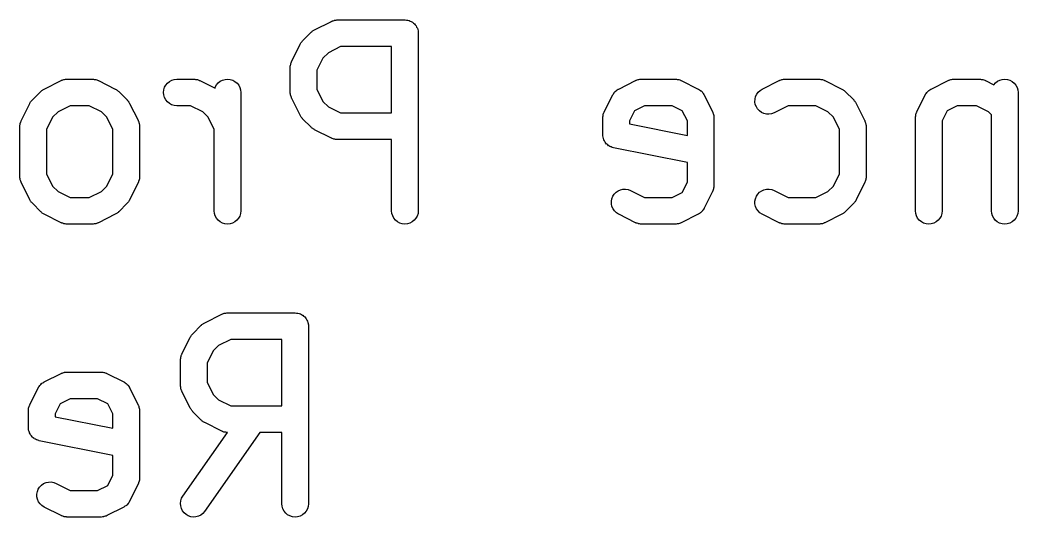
# Model space of a CAD drawing. Extents: x 100.5 to 168, y -113.9 to -51.5.
# Drawn here: x 119.44 to 125.07, y -81.46 to -78.66 of the extents above; entities that cross this region are included whole.
import ezdxf

# ---------------------------------------------------------------- set-up
doc = ezdxf.new("R2010")
doc.units = 0
doc.layers.add('BLACK', color=7, linetype='CONTINUOUS')

msp = doc.modelspace()

# ---------------------------------------------------------------- linework, layer by layer
at = {"layer": 'BLACK', "linetype": 'CONTINUOUS'}
for p, q in [((121.104, -78.7179), (121.199, -78.6703)), ((121.199, -78.6703), (121.2, -78.6698)), ((121.2, -78.6698), (121.202, -78.6691)), ((121.202, -78.6691), (121.204, -78.668)), ((121.204, -78.668), (121.209, -78.6666)), ((121.209, -78.6666), (121.214, -78.6648)), ((121.214, -78.6648), (121.216, -78.6644)), ((121.216, -78.6644), (121.218, -78.6638)), ((121.218, -78.6638), (121.223, -78.6633)), ((121.223, -78.6633), (121.228, -78.6625)), ((121.228, -78.6625), (121.23, -78.6626)), ((121.23, -78.6626), (121.232, -78.6624)), ((121.232, -78.6624), (121.613, -78.6624)), ((121.613, -78.6624), (121.614, -78.6624)), ((121.614, -78.6624), (121.614, -78.6624)), ((121.614, -78.6624), (121.614, -78.6624)), ((121.614, -78.6624), (121.614, -78.6624)), ((121.614, -78.6624), (121.621, -78.6632)), ((121.621, -78.6632), (121.628, -78.6639)), ((121.628, -78.6639), (121.629, -78.664)), ((121.629, -78.664), (121.629, -78.664)), ((121.629, -78.664), (121.636, -78.6661)), ((121.636, -78.6661), (121.642, -78.6682)), ((121.642, -78.6682), (121.643, -78.6684)), ((121.643, -78.6684), (121.643, -78.6684)), ((121.643, -78.6684), (121.649, -78.6719)), ((121.649, -78.6719), (121.655, -78.6752)), ((121.655, -78.6752), (121.655, -78.6754)), ((121.655, -78.6754), (121.656, -78.6755)), ((121.656, -78.6755), (121.661, -78.68)), ((121.661, -78.68), (121.667, -78.6845)), ((121.667, -78.6845), (121.667, -78.6847)), ((121.667, -78.6847), (121.667, -78.6849)), ((121.667, -78.6849), (121.671, -78.6904)), ((121.671, -78.6904), (121.676, -78.6959)), ((121.676, -78.6959), (121.676, -78.6961)), ((121.676, -78.6961), (121.676, -78.6963)), ((121.676, -78.6963), (121.679, -78.7026)), ((121.679, -78.7026), (121.683, -78.7088)), ((121.036, -78.7796), (121.084, -78.732)), ((121.084, -78.732), (121.085, -78.7312)), ((121.085, -78.7312), (121.088, -78.7286)), ((121.088, -78.7286), (121.091, -78.7257)), ((121.091, -78.7257), (121.094, -78.724)), ((121.094, -78.724), (121.096, -78.7221)), ((121.096, -78.7221), (121.1, -78.7202)), ((121.1, -78.7202), (121.104, -78.7179)), ((121.683, -78.7088), (121.683, -78.7091)), ((121.683, -78.7091), (121.683, -78.7093)), ((121.683, -78.7093), (121.685, -78.7161)), ((121.685, -78.7161), (121.687, -78.7228)), ((121.687, -78.7228), (121.687, -78.7231)), ((121.687, -78.7231), (121.687, -78.7233)), ((121.687, -78.7233), (121.688, -78.7304)), ((121.688, -78.7304), (121.688, -78.7374)), ((121.688, -78.7374), (121.688, -79.7374)), ((120.975, -78.8943), (121.022, -78.7991)), ((121.022, -78.7991), (121.023, -78.7981)), ((121.023, -78.7981), (121.025, -78.7946)), ((121.025, -78.7946), (121.027, -78.7909)), ((121.027, -78.7909), (121.029, -78.7885)), ((121.029, -78.7885), (121.031, -78.7859)), ((121.031, -78.7859), (121.034, -78.7828)), ((121.034, -78.7828), (121.036, -78.7796)), ((121.25, -78.8124), (121.182, -78.8466)), ((121.538, -78.8124), (121.25, -78.8124)), ((121.538, -79.1862), (121.538, -78.8124)), ((121.182, -78.8466), (121.151, -78.877)), ((120.967, -78.9224), (120.968, -78.9174)), ((120.967, -78.9246), (120.967, -78.9224)), ((120.967, -78.9268), (120.967, -78.9246)), ((120.967, -78.9279), (120.967, -78.9268)), ((120.967, -79.0707), (120.967, -78.9279)), ((120.968, -78.9174), (120.969, -78.9123)), ((120.969, -78.9102), (120.97, -78.908)), ((120.969, -78.9123), (120.969, -78.9102)), ((120.97, -78.908), (120.971, -78.9032)), ((120.971, -78.9032), (120.973, -78.8983)), ((120.973, -78.8983), (120.974, -78.8964)), ((120.974, -78.8964), (120.975, -78.8943)), ((121.151, -78.877), (121.117, -78.9456)), ((121.117, -78.9456), (121.117, -79.053)), ((119.58, -79.0513), (119.675, -79.0036)), ((119.675, -79.0036), (119.676, -79.0032)), ((119.676, -79.0032), (119.678, -79.0024)), ((119.678, -79.0024), (119.68, -79.0014)), ((119.68, -79.0014), (119.685, -78.9999)), ((119.685, -78.9999), (119.69, -78.9981)), ((119.69, -78.9981), (119.692, -78.9978)), ((119.692, -78.9978), (119.694, -78.9971)), ((119.694, -78.9971), (119.699, -78.9966)), ((119.699, -78.9966), (119.704, -78.9958)), ((119.704, -78.9958), (119.706, -78.9959)), ((119.706, -78.9959), (119.709, -78.9957)), ((119.709, -78.9957), (119.851, -78.9957)), ((119.851, -78.9957), (119.852, -78.9957)), ((119.852, -78.9957), (119.855, -78.996)), ((119.855, -78.996), (119.857, -78.9959)), ((119.857, -78.9959), (119.862, -78.9968)), ((119.862, -78.9968), (119.867, -78.9974)), ((119.867, -78.9974), (119.869, -78.998)), ((119.869, -78.998), (119.871, -78.9984)), ((119.871, -78.9984), (119.876, -79.0002)), ((119.876, -79.0002), (119.881, -79.0018)), ((119.881, -79.0018), (119.883, -79.0028)), ((119.883, -79.0028), (119.885, -79.0036)), ((119.885, -79.0036), (119.98, -79.0513)), ((120.254, -79.0556), (120.258, -79.0416)), ((120.258, -79.0416), (120.265, -79.0288)), ((120.265, -79.0288), (120.275, -79.0175)), ((120.275, -79.0175), (120.286, -79.0082)), ((120.286, -79.0082), (120.299, -79.0014)), ((120.299, -79.0014), (120.313, -78.9971)), ((120.313, -78.9971), (120.328, -78.9957)), ((120.328, -78.9957), (120.423, -78.9957)), ((120.423, -78.9957), (120.424, -78.9957)), ((120.424, -78.9957), (120.426, -78.996)), ((120.426, -78.996), (120.428, -78.9959)), ((120.428, -78.9959), (120.433, -78.9968)), ((120.433, -78.9968), (120.438, -78.9974)), ((120.438, -78.9974), (120.441, -78.998)), ((120.441, -78.998), (120.443, -78.9984)), ((120.443, -78.9984), (120.448, -79.0002)), ((120.448, -79.0002), (120.452, -79.0018)), ((120.452, -79.0018), (120.454, -79.0028)), ((120.454, -79.0028), (120.456, -79.0036)), ((120.456, -79.0036), (120.543, -79.0467)), ((120.543, -79.0467), (120.544, -79.0412)), ((120.544, -79.0412), (120.551, -79.0283)), ((120.551, -79.0283), (120.561, -79.0171)), ((120.561, -79.0171), (120.572, -79.008)), ((120.572, -79.008), (120.585, -79.0012)), ((120.585, -79.0012), (120.599, -78.997)), ((120.599, -78.997), (120.614, -78.9957)), ((120.614, -78.9957), (120.628, -78.9972)), ((120.628, -78.9972), (120.642, -79.0016)), ((120.642, -79.0016), (120.655, -79.0085)), ((120.655, -79.0085), (120.667, -79.0179)), ((120.667, -79.0179), (120.676, -79.0292)), ((120.676, -79.0292), (120.683, -79.0421)), ((120.683, -79.0421), (120.687, -79.0561)), ((122.818, -79.0513), (122.913, -79.0036)), ((122.913, -79.0036), (122.914, -79.0032)), ((122.914, -79.0032), (122.916, -79.0024)), ((122.916, -79.0024), (122.918, -79.0014)), ((122.918, -79.0014), (122.923, -78.9999)), ((122.923, -78.9999), (122.928, -78.9981)), ((122.928, -78.9981), (122.93, -78.9978)), ((122.93, -78.9978), (122.932, -78.9971)), ((122.932, -78.9971), (122.937, -78.9966)), ((122.937, -78.9966), (122.942, -78.9958)), ((122.942, -78.9958), (122.944, -78.9959)), ((122.944, -78.9959), (122.947, -78.9957)), ((122.947, -78.9957), (123.137, -78.9957)), ((123.137, -78.9957), (123.138, -78.9957)), ((123.138, -78.9957), (123.14, -78.996)), ((123.14, -78.996), (123.143, -78.9959)), ((123.143, -78.9959), (123.148, -78.9968)), ((123.148, -78.9968), (123.153, -78.9974)), ((123.153, -78.9974), (123.155, -78.998)), ((123.155, -78.998), (123.157, -78.9984)), ((123.157, -78.9984), (123.162, -79.0002)), ((123.162, -79.0002), (123.167, -79.0018)), ((123.167, -79.0018), (123.169, -79.0028)), ((123.169, -79.0028), (123.171, -79.0036)), ((123.171, -79.0036), (123.266, -79.0513)), ((123.627, -79.0513), (123.723, -79.0036)), ((123.723, -79.0036), (123.724, -79.0032)), ((123.724, -79.0032), (123.726, -79.0024)), ((123.726, -79.0024), (123.728, -79.0014)), ((123.728, -79.0014), (123.733, -78.9999)), ((123.733, -78.9999), (123.737, -78.9981)), ((123.737, -78.9981), (123.74, -78.9978)), ((123.74, -78.9978), (123.742, -78.9971)), ((123.742, -78.9971), (123.747, -78.9966)), ((123.747, -78.9966), (123.752, -78.9958)), ((123.752, -78.9958), (123.754, -78.9959)), ((123.754, -78.9959), (123.756, -78.9957)), ((123.756, -78.9957), (123.947, -78.9957)), ((123.947, -78.9957), (123.948, -78.9957)), ((123.948, -78.9957), (123.95, -78.996)), ((123.95, -78.996), (123.952, -78.9959)), ((123.952, -78.9959), (123.957, -78.9968)), ((123.957, -78.9968), (123.962, -78.9974)), ((123.962, -78.9974), (123.964, -78.998)), ((123.964, -78.998), (123.967, -78.9984)), ((123.967, -78.9984), (123.971, -79.0002)), ((123.971, -79.0002), (123.976, -79.0018)), ((123.976, -79.0018), (123.978, -79.0028)), ((123.978, -79.0028), (123.98, -79.0036)), ((123.98, -79.0036), (124.075, -79.0513)), ((124.58, -79.0513), (124.675, -79.0036)), ((124.675, -79.0036), (124.676, -79.0032)), ((124.676, -79.0032), (124.678, -79.0024)), ((124.678, -79.0024), (124.68, -79.0014)), ((124.68, -79.0014), (124.685, -78.9999)), ((124.685, -78.9999), (124.69, -78.9981)), ((124.69, -78.9981), (124.692, -78.9978)), ((124.692, -78.9978), (124.694, -78.9971)), ((124.694, -78.9971), (124.699, -78.9966)), ((124.699, -78.9966), (124.704, -78.9958)), ((124.704, -78.9958), (124.706, -78.9959)), ((124.706, -78.9959), (124.709, -78.9957)), ((124.709, -78.9957), (124.851, -78.9957)), ((124.851, -78.9957), (124.852, -78.9957)), ((124.852, -78.9957), (124.855, -78.996)), ((124.855, -78.996), (124.857, -78.9959)), ((124.857, -78.9959), (124.862, -78.9968)), ((124.862, -78.9968), (124.867, -78.9974)), ((124.867, -78.9974), (124.869, -78.998)), ((124.869, -78.998), (124.871, -78.9984)), ((124.871, -78.9984), (124.876, -79.0002)), ((124.876, -79.0002), (124.881, -79.0018)), ((124.881, -79.0018), (124.883, -79.0028)), ((124.883, -79.0028), (124.885, -79.0036)), ((124.885, -79.0036), (124.933, -79.0276)), ((124.933, -79.0276), (124.942, -79.0171)), ((124.942, -79.0171), (124.953, -79.008)), ((124.953, -79.008), (124.966, -79.0012)), ((124.966, -79.0012), (124.98, -78.997)), ((124.98, -78.997), (124.995, -78.9957)), ((124.995, -78.9957), (125.009, -78.9972)), ((125.009, -78.9972), (125.023, -79.0016)), ((125.023, -79.0016), (125.036, -79.0085)), ((125.036, -79.0085), (125.048, -79.0179)), ((125.048, -79.0179), (125.057, -79.0292)), ((125.057, -79.0292), (125.064, -79.0421)), ((125.064, -79.0421), (125.068, -79.0561)), ((119.513, -79.1129), (119.56, -79.0653)), ((119.56, -79.0653), (119.561, -79.0646)), ((119.561, -79.0646), (119.564, -79.0619)), ((119.564, -79.0619), (119.567, -79.059)), ((119.567, -79.059), (119.57, -79.0574)), ((119.57, -79.0574), (119.572, -79.0554)), ((119.572, -79.0554), (119.576, -79.0535)), ((119.576, -79.0535), (119.58, -79.0513)), ((119.98, -79.0513), (119.981, -79.0517)), ((119.981, -79.0517), (119.985, -79.054)), ((119.985, -79.054), (119.988, -79.056)), ((119.988, -79.056), (119.991, -79.058)), ((119.991, -79.058), (119.993, -79.0597)), ((119.993, -79.0597), (119.996, -79.0626)), ((119.996, -79.0626), (120, -79.0653)), ((120, -79.0653), (120.047, -79.1129)), ((120.253, -79.0702), (120.254, -79.0556)), ((120.254, -79.0848), (120.253, -79.0702)), ((120.258, -79.0988), (120.254, -79.0848)), ((120.265, -79.1118), (120.258, -79.0988)), ((120.687, -79.0561), (120.688, -79.0707)), ((120.688, -79.0707), (120.688, -79.7374)), ((120.967, -79.0729), (120.967, -79.0707)), ((120.967, -79.0751), (120.967, -79.0729)), ((120.968, -79.0802), (120.967, -79.0751)), ((120.968, -79.0853), (120.968, -79.0802)), ((120.969, -79.0874), (120.968, -79.0853)), ((120.969, -79.0896), (120.969, -79.0874)), ((120.971, -79.0944), (120.969, -79.0896)), ((120.973, -79.0993), (120.971, -79.0944)), ((120.974, -79.1012), (120.973, -79.0993)), ((120.974, -79.1033), (120.974, -79.1012)), ((121.117, -79.053), (121.151, -79.1215)), ((122.737, -79.18), (122.784, -79.0848)), ((122.784, -79.0848), (122.785, -79.0839)), ((122.785, -79.0839), (122.786, -79.0825)), ((122.786, -79.081), (122.79, -79.0764)), ((122.786, -79.0825), (122.786, -79.081)), ((122.79, -79.0764), (122.793, -79.0716)), ((122.793, -79.0716), (122.794, -79.0704)), ((122.794, -79.0704), (122.795, -79.0691)), ((122.795, -79.0691), (122.799, -79.0652)), ((122.799, -79.0652), (122.803, -79.0611)), ((122.803, -79.0611), (122.804, -79.0602)), ((122.804, -79.0602), (122.805, -79.059)), ((122.805, -79.059), (122.81, -79.056)), ((122.81, -79.056), (122.815, -79.0528)), ((122.815, -79.0528), (122.817, -79.0521)), ((122.817, -79.0521), (122.818, -79.0513)), ((123.266, -79.0513), (123.267, -79.0517)), ((123.267, -79.0517), (123.268, -79.0526)), ((123.268, -79.0526), (123.27, -79.0533)), ((123.27, -79.0533), (123.274, -79.0566)), ((123.274, -79.0566), (123.279, -79.0597)), ((123.279, -79.0597), (123.28, -79.0608)), ((123.28, -79.0608), (123.282, -79.0618)), ((123.282, -79.0618), (123.286, -79.0659)), ((123.286, -79.0659), (123.29, -79.0699)), ((123.29, -79.0699), (123.291, -79.0712)), ((123.291, -79.0712), (123.292, -79.0724)), ((123.292, -79.0724), (123.295, -79.0772)), ((123.295, -79.0772), (123.298, -79.0819)), ((123.298, -79.0819), (123.299, -79.0834)), ((123.299, -79.0834), (123.299, -79.0848)), ((123.299, -79.0848), (123.347, -79.18)), ((123.587, -79.1086), (123.59, -79.0944)), ((123.59, -79.0944), (123.596, -79.081)), ((123.596, -79.081), (123.604, -79.0691)), ((123.604, -79.0691), (123.615, -79.059)), ((123.615, -79.059), (123.627, -79.0513)), ((124.075, -79.0513), (124.076, -79.0517)), ((124.076, -79.0517), (124.08, -79.054)), ((124.08, -79.054), (124.084, -79.056)), ((124.084, -79.056), (124.086, -79.058)), ((124.086, -79.058), (124.089, -79.0597)), ((124.089, -79.0597), (124.092, -79.0626)), ((124.092, -79.0626), (124.095, -79.0653)), ((124.095, -79.0653), (124.143, -79.1129)), ((124.499, -79.18), (124.546, -79.0848)), ((124.546, -79.0848), (124.547, -79.0839)), ((124.547, -79.0839), (124.548, -79.0825)), ((124.548, -79.081), (124.552, -79.0764)), ((124.548, -79.0825), (124.548, -79.081)), ((124.552, -79.0764), (124.555, -79.0716)), ((124.555, -79.0716), (124.556, -79.0704)), ((124.556, -79.0704), (124.557, -79.0691)), ((124.557, -79.0691), (124.561, -79.0652)), ((124.561, -79.0652), (124.565, -79.0611)), ((124.565, -79.0611), (124.566, -79.0602)), ((124.566, -79.0602), (124.567, -79.059)), ((124.567, -79.059), (124.572, -79.056)), ((124.572, -79.056), (124.577, -79.0528)), ((124.577, -79.0528), (124.578, -79.0521)), ((124.578, -79.0521), (124.58, -79.0513)), ((125.068, -79.0561), (125.069, -79.0707)), ((125.069, -79.0707), (125.069, -79.7374)), ((119.451, -79.2276), (119.499, -79.1324)), ((119.499, -79.1315), (119.501, -79.1279)), ((119.499, -79.1324), (119.499, -79.1315)), ((119.501, -79.1279), (119.503, -79.1242)), ((119.503, -79.1242), (119.505, -79.1218)), ((119.505, -79.1218), (119.507, -79.1192)), ((119.507, -79.1192), (119.51, -79.1162)), ((119.51, -79.1162), (119.513, -79.1129)), ((119.726, -79.1457), (119.658, -79.18)), ((119.834, -79.1457), (119.726, -79.1457)), ((119.902, -79.18), (119.834, -79.1457)), ((120.047, -79.1129), (120.048, -79.1137)), ((120.048, -79.1137), (120.051, -79.117)), ((120.051, -79.117), (120.054, -79.12)), ((120.054, -79.12), (120.055, -79.1227)), ((120.055, -79.1227), (120.057, -79.1251)), ((120.057, -79.1251), (120.059, -79.1288)), ((120.059, -79.1288), (120.061, -79.1324)), ((120.061, -79.1324), (120.109, -79.2276)), ((120.274, -79.1232), (120.265, -79.1118)), ((120.285, -79.1326), (120.274, -79.1232)), ((120.298, -79.1396), (120.285, -79.1326)), ((120.312, -79.1441), (120.298, -79.1396)), ((120.327, -79.1457), (120.312, -79.1441)), ((120.328, -79.1457), (120.327, -79.1457)), ((120.405, -79.1457), (120.328, -79.1457)), ((120.474, -79.18), (120.405, -79.1457)), ((120.975, -79.1043), (120.974, -79.1033)), ((121.022, -79.1995), (120.975, -79.1043)), ((121.151, -79.1215), (121.182, -79.1519)), ((121.182, -79.1519), (121.25, -79.1862)), ((122.964, -79.1457), (122.907, -79.1742)), ((123.119, -79.1457), (122.964, -79.1457)), ((123.176, -79.1742), (123.119, -79.1457)), ((123.586, -79.1233), (123.587, -79.1086)), ((123.588, -79.1377), (123.586, -79.1233)), ((123.594, -79.1514), (123.588, -79.1377)), ((123.601, -79.1638), (123.594, -79.1514)), ((123.774, -79.1457), (123.694, -79.1854)), ((123.929, -79.1457), (123.774, -79.1457)), ((123.997, -79.18), (123.929, -79.1457)), ((124.143, -79.1129), (124.143, -79.1137)), ((124.143, -79.1137), (124.146, -79.117)), ((124.146, -79.117), (124.149, -79.12)), ((124.149, -79.12), (124.15, -79.1227)), ((124.15, -79.1227), (124.152, -79.1251)), ((124.152, -79.1251), (124.154, -79.1288)), ((124.154, -79.1288), (124.157, -79.1324)), ((124.157, -79.1324), (124.204, -79.2276)), ((124.726, -79.1457), (124.669, -79.1742)), ((124.834, -79.1457), (124.726, -79.1457)), ((124.902, -79.18), (124.834, -79.1457)), ((119.627, -79.2104), (119.593, -79.2789)), ((119.658, -79.18), (119.627, -79.2104)), ((119.933, -79.2104), (119.902, -79.18)), ((119.967, -79.2789), (119.933, -79.2104)), ((120.504, -79.2104), (120.474, -79.18)), ((120.538, -79.2789), (120.504, -79.2104)), ((121.025, -79.2031), (121.022, -79.1995)), ((121.027, -79.2068), (121.025, -79.2031)), ((121.029, -79.2092), (121.027, -79.2068)), ((121.03, -79.2119), (121.029, -79.2092)), ((121.033, -79.2149), (121.03, -79.2119)), ((121.25, -79.1862), (121.538, -79.1862)), ((122.729, -79.2081), (122.73, -79.2031)), ((122.729, -79.2103), (122.729, -79.2081)), ((122.729, -79.2125), (122.729, -79.2103)), ((122.729, -79.2136), (122.729, -79.2125)), ((122.729, -79.3088), (122.729, -79.2136)), ((122.73, -79.198), (122.731, -79.1959)), ((122.73, -79.2031), (122.73, -79.198)), ((122.731, -79.1937), (122.733, -79.1889)), ((122.731, -79.1959), (122.731, -79.1937)), ((122.733, -79.1889), (122.735, -79.184)), ((122.735, -79.184), (122.736, -79.1821)), ((122.736, -79.1821), (122.737, -79.18)), ((122.907, -79.1742), (122.879, -79.2313)), ((123.205, -79.2313), (123.176, -79.1742)), ((123.347, -79.18), (123.348, -79.181)), ((123.348, -79.181), (123.348, -79.183)), ((123.348, -79.183), (123.349, -79.185)), ((123.349, -79.185), (123.351, -79.1899)), ((123.351, -79.1899), (123.353, -79.1947)), ((123.353, -79.1947), (123.353, -79.1969)), ((123.353, -79.1969), (123.354, -79.199)), ((123.354, -79.199), (123.354, -79.2041)), ((123.354, -79.2041), (123.355, -79.2092)), ((123.355, -79.2092), (123.355, -79.2114)), ((123.355, -79.2114), (123.355, -79.2136)), ((123.355, -79.2136), (123.355, -79.5945)), ((123.611, -79.1746), (123.601, -79.1638)), ((123.623, -79.1831), (123.611, -79.1746)), ((123.636, -79.1892), (123.623, -79.1831)), ((123.651, -79.1926), (123.636, -79.1892)), ((123.665, -79.1932), (123.651, -79.1926)), ((123.68, -79.1909), (123.665, -79.1932)), ((123.694, -79.1859), (123.68, -79.1909)), ((123.694, -79.1854), (123.694, -79.1859)), ((124.028, -79.2104), (123.997, -79.18)), ((124.062, -79.2789), (124.028, -79.2104)), ((124.491, -79.2081), (124.492, -79.2031)), ((124.491, -79.2103), (124.491, -79.2081)), ((124.491, -79.2125), (124.491, -79.2103)), ((124.491, -79.2136), (124.491, -79.2125)), ((124.491, -79.7374), (124.491, -79.2136)), ((124.492, -79.198), (124.493, -79.1959)), ((124.492, -79.2031), (124.492, -79.198)), ((124.493, -79.1937), (124.495, -79.1889)), ((124.493, -79.1959), (124.493, -79.1937)), ((124.495, -79.1889), (124.497, -79.184)), ((124.497, -79.184), (124.498, -79.1821)), ((124.498, -79.1821), (124.499, -79.18)), ((124.669, -79.1742), (124.641, -79.2313)), ((124.919, -79.197), (124.902, -79.18)), ((124.919, -79.7374), (124.919, -79.197)), ((119.443, -79.2557), (119.444, -79.2507)), ((119.443, -79.2579), (119.443, -79.2557)), ((119.443, -79.2601), (119.443, -79.2579)), ((119.443, -79.2612), (119.443, -79.2601)), ((119.443, -79.5469), (119.443, -79.2612)), ((119.444, -79.2507), (119.445, -79.2456)), ((119.445, -79.2435), (119.446, -79.2413)), ((119.445, -79.2456), (119.445, -79.2435)), ((119.446, -79.2413), (119.448, -79.2365)), ((119.448, -79.2365), (119.449, -79.2316)), ((119.449, -79.2316), (119.45, -79.2297)), ((119.45, -79.2297), (119.451, -79.2276)), ((120.109, -79.2276), (120.109, -79.2286)), ((120.109, -79.2286), (120.11, -79.2307)), ((120.11, -79.2307), (120.111, -79.2326)), ((120.111, -79.2326), (120.113, -79.2375)), ((120.113, -79.2375), (120.114, -79.2423)), ((120.114, -79.2423), (120.115, -79.2445)), ((120.115, -79.2445), (120.115, -79.2466)), ((120.115, -79.2466), (120.116, -79.2517)), ((120.116, -79.2517), (120.117, -79.2568)), ((120.117, -79.2568), (120.117, -79.259)), ((120.117, -79.259), (120.117, -79.2612)), ((120.117, -79.2612), (120.117, -79.5469)), ((121.036, -79.2182), (121.033, -79.2149)), ((121.036, -79.219), (121.036, -79.2182)), ((121.084, -79.2666), (121.036, -79.219)), ((121.087, -79.2693), (121.084, -79.2666)), ((121.09, -79.2722), (121.087, -79.2693)), ((122.879, -79.2313), (122.879, -79.2473)), ((122.879, -79.2473), (123.205, -79.3126)), ((123.205, -79.3126), (123.205, -79.2313)), ((124.204, -79.2276), (124.205, -79.2286)), ((124.205, -79.2286), (124.205, -79.2307)), ((124.205, -79.2307), (124.206, -79.2326)), ((124.206, -79.2326), (124.208, -79.2375)), ((124.208, -79.2375), (124.21, -79.2423)), ((124.21, -79.2423), (124.21, -79.2445)), ((124.21, -79.2445), (124.211, -79.2466)), ((124.211, -79.2466), (124.211, -79.2517)), ((124.211, -79.2517), (124.212, -79.2568)), ((124.212, -79.2568), (124.212, -79.259)), ((124.212, -79.259), (124.212, -79.2612)), ((124.212, -79.2612), (124.212, -79.5469)), ((124.641, -79.2313), (124.641, -79.7374)), ((119.593, -79.2789), (119.593, -79.5292)), ((119.967, -79.5292), (119.967, -79.2789)), ((120.538, -79.7374), (120.538, -79.2789)), ((121.093, -79.2739), (121.09, -79.2722)), ((121.095, -79.2759), (121.093, -79.2739)), ((121.099, -79.2779), (121.095, -79.2759)), ((121.103, -79.2802), (121.099, -79.2779)), ((121.104, -79.2807), (121.103, -79.2802)), ((121.199, -79.3283), (121.104, -79.2807)), ((122.729, -79.3158), (122.729, -79.3088)), ((122.73, -79.3227), (122.729, -79.3158)), ((122.73, -79.323), (122.73, -79.3227)), ((122.73, -79.3234), (122.73, -79.323)), ((122.732, -79.3301), (122.73, -79.3234)), ((124.062, -79.5292), (124.062, -79.2789)), ((121.201, -79.3291), (121.199, -79.3283)), ((121.203, -79.3301), (121.201, -79.3291)), ((121.208, -79.3317), (121.203, -79.3301)), ((121.213, -79.3335), (121.208, -79.3317)), ((121.215, -79.3339), (121.213, -79.3335)), ((121.217, -79.3346), (121.215, -79.3339)), ((121.222, -79.3351), (121.217, -79.3346)), ((121.227, -79.336), (121.222, -79.3351)), ((121.229, -79.3359), (121.227, -79.336)), ((121.231, -79.3362), (121.229, -79.3359)), ((121.232, -79.3362), (121.231, -79.3362)), ((121.538, -79.3362), (121.232, -79.3362)), ((121.538, -79.7374), (121.538, -79.3362)), ((122.734, -79.3368), (122.732, -79.3301)), ((122.734, -79.3371), (122.734, -79.3368)), ((122.734, -79.3374), (122.734, -79.3371)), ((122.738, -79.3436), (122.734, -79.3374)), ((122.741, -79.3498), (122.738, -79.3436)), ((122.741, -79.35), (122.741, -79.3498)), ((122.741, -79.3503), (122.741, -79.35)), ((122.746, -79.3557), (122.741, -79.3503)), ((122.75, -79.3612), (122.746, -79.3557)), ((122.75, -79.3614), (122.75, -79.3612)), ((122.751, -79.3617), (122.75, -79.3614)), ((122.756, -79.3661), (122.751, -79.3617)), ((122.761, -79.3706), (122.756, -79.3661)), ((122.762, -79.3708), (122.761, -79.3706)), ((122.762, -79.371), (122.762, -79.3708)), ((122.768, -79.3743), (122.762, -79.371)), ((122.774, -79.3777), (122.768, -79.3743)), ((122.774, -79.3778), (122.774, -79.3777)), ((122.775, -79.3779), (122.774, -79.3778)), ((122.781, -79.38), (122.775, -79.3779)), ((122.788, -79.3821), (122.781, -79.38)), ((122.789, -79.3823), (122.788, -79.3821)), ((122.789, -79.3824), (122.789, -79.3823)), ((122.789, -79.3823), (122.789, -79.3823)), ((122.789, -79.3823), (122.789, -79.3823)), ((123.205, -79.4655), (122.789, -79.3824)), ((123.205, -79.5768), (123.205, -79.4655)), ((119.443, -79.5491), (119.443, -79.5469)), ((119.443, -79.5513), (119.443, -79.5491)), ((119.444, -79.5564), (119.443, -79.5513)), ((119.593, -79.5292), (119.627, -79.5977)), ((119.933, -79.5977), (119.967, -79.5292)), ((120.117, -79.5469), (120.117, -79.548)), ((120.117, -79.548), (120.117, -79.5501)), ((120.117, -79.5501), (120.117, -79.5524)), ((124.028, -79.5977), (124.062, -79.5292)), ((124.212, -79.5469), (124.212, -79.548)), ((124.212, -79.548), (124.212, -79.5501)), ((124.212, -79.5501), (124.212, -79.5524)), ((119.445, -79.5615), (119.444, -79.5564)), ((119.445, -79.5636), (119.445, -79.5615)), ((119.446, -79.5658), (119.445, -79.5636)), ((119.447, -79.5706), (119.446, -79.5658)), ((119.449, -79.5755), (119.447, -79.5706)), ((119.45, -79.5774), (119.449, -79.5755)), ((119.451, -79.5795), (119.45, -79.5774)), ((119.451, -79.5804), (119.451, -79.5795)), ((119.499, -79.6757), (119.451, -79.5804)), ((119.627, -79.5977), (119.658, -79.6281)), ((119.902, -79.6281), (119.933, -79.5977)), ((120.109, -79.5804), (120.061, -79.6757)), ((120.11, -79.5784), (120.109, -79.5804)), ((120.111, -79.5764), (120.11, -79.5784)), ((120.112, -79.5716), (120.111, -79.5764)), ((120.114, -79.5668), (120.112, -79.5716)), ((120.115, -79.5646), (120.114, -79.5668)), ((120.116, -79.5574), (120.115, -79.5625)), ((120.115, -79.5625), (120.115, -79.5646)), ((120.117, -79.5524), (120.116, -79.5574)), ((123.176, -79.6339), (123.205, -79.5768)), ((123.354, -79.605), (123.353, -79.6101)), ((123.355, -79.6), (123.354, -79.605)), ((123.355, -79.5945), (123.355, -79.5956)), ((123.355, -79.5956), (123.355, -79.5978)), ((123.355, -79.5978), (123.355, -79.6)), ((123.997, -79.6281), (124.028, -79.5977)), ((124.204, -79.5804), (124.157, -79.6757)), ((124.205, -79.5784), (124.204, -79.5804)), ((124.206, -79.5764), (124.205, -79.5784)), ((124.208, -79.5716), (124.206, -79.5764)), ((124.209, -79.5668), (124.208, -79.5716)), ((124.21, -79.5646), (124.209, -79.5668)), ((124.211, -79.5625), (124.21, -79.5646)), ((124.212, -79.5524), (124.211, -79.5574)), ((124.211, -79.5574), (124.211, -79.5625)), ((119.658, -79.6281), (119.726, -79.6624)), ((119.726, -79.6624), (119.834, -79.6624)), ((119.834, -79.6624), (119.902, -79.6281)), ((122.779, -79.6694), (122.785, -79.6558)), ((122.785, -79.6558), (122.792, -79.6434)), ((122.792, -79.6434), (122.803, -79.6328)), ((122.803, -79.6328), (122.815, -79.6244)), ((122.815, -79.6244), (122.828, -79.6185)), ((122.828, -79.6185), (122.842, -79.6153)), ((122.842, -79.6153), (122.857, -79.615)), ((122.857, -79.615), (122.871, -79.6174)), ((122.871, -79.6174), (122.885, -79.6227)), ((122.885, -79.6227), (122.964, -79.6624)), ((122.964, -79.6624), (123.119, -79.6624)), ((123.119, -79.6624), (123.176, -79.6339)), ((123.347, -79.6281), (123.299, -79.7233)), ((123.348, -79.626), (123.347, -79.6281)), ((123.349, -79.6241), (123.348, -79.626)), ((123.35, -79.6192), (123.349, -79.6241)), ((123.352, -79.6144), (123.35, -79.6192)), ((123.353, -79.6122), (123.352, -79.6144)), ((123.353, -79.6101), (123.353, -79.6122)), ((123.589, -79.6694), (123.594, -79.6558)), ((123.594, -79.6558), (123.602, -79.6434)), ((123.602, -79.6434), (123.612, -79.6328)), ((123.612, -79.6328), (123.624, -79.6244)), ((123.624, -79.6244), (123.637, -79.6185)), ((123.637, -79.6185), (123.652, -79.6153)), ((123.652, -79.6153), (123.666, -79.615)), ((123.666, -79.615), (123.681, -79.6174)), ((123.681, -79.6174), (123.694, -79.6227)), ((123.694, -79.6227), (123.774, -79.6624)), ((123.774, -79.6624), (123.929, -79.6624)), ((123.929, -79.6624), (123.997, -79.6281)), ((119.501, -79.6793), (119.499, -79.6757)), ((119.503, -79.683), (119.501, -79.6793)), ((119.505, -79.6854), (119.503, -79.683)), ((119.506, -79.6881), (119.505, -79.6854)), ((119.509, -79.6911), (119.506, -79.6881)), ((119.512, -79.6944), (119.509, -79.6911)), ((119.513, -79.6952), (119.512, -79.6944)), ((119.56, -79.7428), (119.513, -79.6952)), ((120.047, -79.6952), (120, -79.7428)), ((120.05, -79.6919), (120.047, -79.6952)), ((120.053, -79.6889), (120.05, -79.6919)), ((120.055, -79.6863), (120.053, -79.6889)), ((120.057, -79.6839), (120.055, -79.6863)), ((120.059, -79.6802), (120.057, -79.6839)), ((120.061, -79.6766), (120.059, -79.6802)), ((120.061, -79.6757), (120.061, -79.6766)), ((122.777, -79.6838), (122.779, -79.6694)), ((122.777, -79.6984), (122.777, -79.6838)), ((122.78, -79.7127), (122.777, -79.6984)), ((122.786, -79.7262), (122.78, -79.7127)), ((123.586, -79.6838), (123.589, -79.6694)), ((123.586, -79.6984), (123.586, -79.6838)), ((123.59, -79.7127), (123.586, -79.6984)), ((123.595, -79.7262), (123.59, -79.7127)), ((124.143, -79.6952), (124.095, -79.7428)), ((124.145, -79.6919), (124.143, -79.6952)), ((124.148, -79.6889), (124.145, -79.6919)), ((124.15, -79.6863), (124.148, -79.6889)), ((124.152, -79.6839), (124.15, -79.6863)), ((124.154, -79.6802), (124.152, -79.6839)), ((124.156, -79.6766), (124.154, -79.6802)), ((124.157, -79.6757), (124.156, -79.6766)), ((119.564, -79.7455), (119.56, -79.7428)), ((119.567, -79.7484), (119.564, -79.7455)), ((119.569, -79.7501), (119.567, -79.7484)), ((119.572, -79.7521), (119.569, -79.7501)), ((119.575, -79.7541), (119.572, -79.7521)), ((119.579, -79.7564), (119.575, -79.7541)), ((119.58, -79.7568), (119.579, -79.7564)), ((119.675, -79.8045), (119.58, -79.7568)), ((119.98, -79.7568), (119.885, -79.8045)), ((119.984, -79.7546), (119.98, -79.7568)), ((119.988, -79.7527), (119.984, -79.7546)), ((119.99, -79.7507), (119.988, -79.7527)), ((119.993, -79.7491), (119.99, -79.7507)), ((119.996, -79.7462), (119.993, -79.7491)), ((119.999, -79.7435), (119.996, -79.7462)), ((120, -79.7428), (119.999, -79.7435)), ((120.54, -79.7519), (120.538, -79.7374)), ((120.544, -79.766), (120.54, -79.7519)), ((120.551, -79.7789), (120.544, -79.766)), ((120.682, -79.7669), (120.675, -79.7798)), ((120.687, -79.753), (120.682, -79.7669)), ((120.688, -79.7384), (120.687, -79.753)), ((120.688, -79.7374), (120.688, -79.7384)), ((121.54, -79.7519), (121.538, -79.7374)), ((121.544, -79.766), (121.54, -79.7519)), ((121.551, -79.7789), (121.544, -79.766)), ((121.682, -79.7669), (121.675, -79.7798)), ((121.687, -79.753), (121.682, -79.7669)), ((121.688, -79.7384), (121.687, -79.753)), ((121.688, -79.7374), (121.688, -79.7384)), ((122.794, -79.7382), (122.786, -79.7262)), ((122.805, -79.7484), (122.794, -79.7382)), ((122.817, -79.7564), (122.805, -79.7484)), ((122.818, -79.7568), (122.817, -79.7564)), ((122.913, -79.8045), (122.818, -79.7568)), ((123.266, -79.7568), (123.171, -79.8045)), ((123.267, -79.756), (123.266, -79.7568)), ((123.269, -79.7553), (123.267, -79.756)), ((123.273, -79.7521), (123.269, -79.7553)), ((123.278, -79.7491), (123.273, -79.7521)), ((123.279, -79.7479), (123.278, -79.7491)), ((123.281, -79.747), (123.279, -79.7479)), ((123.285, -79.7429), (123.281, -79.747)), ((123.289, -79.739), (123.285, -79.7429)), ((123.29, -79.7377), (123.289, -79.739)), ((123.291, -79.7365), (123.29, -79.7377)), ((123.294, -79.7317), (123.291, -79.7365)), ((123.297, -79.7271), (123.294, -79.7317)), ((123.298, -79.7256), (123.297, -79.7271)), ((123.299, -79.7242), (123.298, -79.7256)), ((123.299, -79.7233), (123.299, -79.7242)), ((123.604, -79.7382), (123.595, -79.7262)), ((123.614, -79.7484), (123.604, -79.7382)), ((123.626, -79.7564), (123.614, -79.7484)), ((123.627, -79.7568), (123.626, -79.7564)), ((123.723, -79.8045), (123.627, -79.7568)), ((124.075, -79.7568), (123.98, -79.8045)), ((124.079, -79.7546), (124.075, -79.7568)), ((124.083, -79.7527), (124.079, -79.7546)), ((124.085, -79.7507), (124.083, -79.7527)), ((124.088, -79.7491), (124.085, -79.7507)), ((124.091, -79.7462), (124.088, -79.7491)), ((124.094, -79.7435), (124.091, -79.7462)), ((124.095, -79.7428), (124.094, -79.7435)), ((124.492, -79.7519), (124.491, -79.7374)), ((124.496, -79.766), (124.492, -79.7519)), ((124.503, -79.7789), (124.496, -79.766)), ((124.635, -79.7669), (124.628, -79.7798)), ((124.639, -79.753), (124.635, -79.7669)), ((124.641, -79.7384), (124.639, -79.753)), ((124.641, -79.7374), (124.641, -79.7384)), ((124.921, -79.7519), (124.919, -79.7374)), ((124.925, -79.766), (124.921, -79.7519)), ((124.932, -79.7789), (124.925, -79.766)), ((125.063, -79.7669), (125.056, -79.7798)), ((125.068, -79.753), (125.063, -79.7669)), ((125.069, -79.7384), (125.068, -79.753)), ((125.069, -79.7374), (125.069, -79.7384)), ((119.677, -79.8053), (119.675, -79.8045)), ((119.679, -79.8063), (119.677, -79.8053)), ((119.684, -79.8079), (119.679, -79.8063)), ((119.689, -79.8097), (119.684, -79.8079)), ((119.691, -79.8101), (119.689, -79.8097)), ((119.693, -79.8107), (119.691, -79.8101)), ((119.698, -79.8113), (119.693, -79.8107)), ((119.703, -79.8122), (119.698, -79.8113)), ((119.705, -79.8121), (119.703, -79.8122)), ((119.708, -79.8124), (119.705, -79.8121)), ((119.709, -79.8124), (119.708, -79.8124)), ((119.851, -79.8124), (119.709, -79.8124)), ((119.854, -79.8122), (119.851, -79.8124)), ((119.856, -79.8123), (119.854, -79.8122)), ((119.861, -79.8115), (119.856, -79.8123)), ((119.866, -79.811), (119.861, -79.8115)), ((119.868, -79.8103), (119.866, -79.811)), ((119.87, -79.81), (119.868, -79.8103)), ((119.875, -79.8082), (119.87, -79.81)), ((119.88, -79.8067), (119.875, -79.8082)), ((119.882, -79.8057), (119.88, -79.8067)), ((119.884, -79.8049), (119.882, -79.8057)), ((119.885, -79.8045), (119.884, -79.8049)), ((120.56, -79.7902), (120.551, -79.7789)), ((120.571, -79.7996), (120.56, -79.7902)), ((120.584, -79.8065), (120.571, -79.7996)), ((120.598, -79.8108), (120.584, -79.8065)), ((120.613, -79.8124), (120.598, -79.8108)), ((120.627, -79.8111), (120.613, -79.8124)), ((120.641, -79.8069), (120.627, -79.8111)), ((120.654, -79.8001), (120.641, -79.8069)), ((120.666, -79.791), (120.654, -79.8001)), ((120.675, -79.7798), (120.666, -79.791)), ((121.56, -79.7902), (121.551, -79.7789)), ((121.571, -79.7996), (121.56, -79.7902)), ((121.584, -79.8065), (121.571, -79.7996)), ((121.598, -79.8108), (121.584, -79.8065)), ((121.613, -79.8124), (121.598, -79.8108)), ((121.627, -79.8111), (121.613, -79.8124)), ((121.641, -79.8069), (121.627, -79.8111)), ((121.654, -79.8001), (121.641, -79.8069)), ((121.666, -79.791), (121.654, -79.8001)), ((121.675, -79.7798), (121.666, -79.791)), ((122.915, -79.8053), (122.913, -79.8045)), ((122.917, -79.8063), (122.915, -79.8053)), ((122.922, -79.8079), (122.917, -79.8063)), ((122.927, -79.8097), (122.922, -79.8079)), ((122.929, -79.8101), (122.927, -79.8097)), ((122.931, -79.8107), (122.929, -79.8101)), ((122.936, -79.8113), (122.931, -79.8107)), ((122.941, -79.8122), (122.936, -79.8113)), ((122.943, -79.8121), (122.941, -79.8122)), ((122.946, -79.8124), (122.943, -79.8121)), ((122.947, -79.8124), (122.946, -79.8124)), ((123.137, -79.8124), (122.947, -79.8124)), ((123.139, -79.8122), (123.137, -79.8124)), ((123.142, -79.8123), (123.139, -79.8122)), ((123.147, -79.8115), (123.142, -79.8123)), ((123.152, -79.811), (123.147, -79.8115)), ((123.154, -79.8103), (123.152, -79.811)), ((123.156, -79.81), (123.154, -79.8103)), ((123.161, -79.8082), (123.156, -79.81)), ((123.166, -79.8067), (123.161, -79.8082)), ((123.168, -79.8057), (123.166, -79.8067)), ((123.17, -79.8049), (123.168, -79.8057)), ((123.171, -79.8045), (123.17, -79.8049)), ((123.725, -79.8053), (123.723, -79.8045)), ((123.727, -79.8063), (123.725, -79.8053)), ((123.732, -79.8079), (123.727, -79.8063)), ((123.736, -79.8097), (123.732, -79.8079)), ((123.738, -79.8101), (123.736, -79.8097)), ((123.741, -79.8107), (123.738, -79.8101)), ((123.746, -79.8113), (123.741, -79.8107)), ((123.751, -79.8122), (123.746, -79.8113)), ((123.753, -79.8121), (123.751, -79.8122)), ((123.755, -79.8124), (123.753, -79.8121)), ((123.756, -79.8124), (123.755, -79.8124)), ((123.947, -79.8124), (123.756, -79.8124)), ((123.949, -79.8122), (123.947, -79.8124)), ((123.951, -79.8123), (123.949, -79.8122)), ((123.956, -79.8115), (123.951, -79.8123)), ((123.961, -79.811), (123.956, -79.8115)), ((123.963, -79.8103), (123.961, -79.811)), ((123.966, -79.81), (123.963, -79.8103)), ((123.97, -79.8082), (123.966, -79.81)), ((123.975, -79.8067), (123.97, -79.8082)), ((123.977, -79.8057), (123.975, -79.8067)), ((123.979, -79.8049), (123.977, -79.8057)), ((123.98, -79.8045), (123.979, -79.8049)), ((124.512, -79.7902), (124.503, -79.7789)), ((124.524, -79.7996), (124.512, -79.7902)), ((124.537, -79.8065), (124.524, -79.7996)), ((124.551, -79.8108), (124.537, -79.8065)), ((124.565, -79.8124), (124.551, -79.8108)), ((124.58, -79.8111), (124.565, -79.8124)), ((124.594, -79.8069), (124.58, -79.8111)), ((124.607, -79.8001), (124.594, -79.8069)), ((124.618, -79.791), (124.607, -79.8001)), ((124.628, -79.7798), (124.618, -79.791)), ((124.941, -79.7902), (124.932, -79.7789)), ((124.952, -79.7996), (124.941, -79.7902)), ((124.965, -79.8065), (124.952, -79.7996)), ((124.979, -79.8108), (124.965, -79.8065)), ((124.994, -79.8124), (124.979, -79.8108)), ((125.008, -79.8111), (124.994, -79.8124)), ((125.022, -79.8069), (125.008, -79.8111)), ((125.035, -79.8001), (125.022, -79.8069)), ((125.047, -79.791), (125.035, -79.8001)), ((125.056, -79.7798), (125.047, -79.791)), ((120.485, -80.3679), (120.58, -80.3203)), ((120.58, -80.3203), (120.581, -80.3198)), ((120.581, -80.3198), (120.583, -80.3191)), ((120.583, -80.3191), (120.585, -80.318)), ((120.585, -80.318), (120.59, -80.3166)), ((120.59, -80.3166), (120.594, -80.3148)), ((120.594, -80.3148), (120.597, -80.3144)), ((120.597, -80.3144), (120.599, -80.3138)), ((120.599, -80.3138), (120.604, -80.3133)), ((120.604, -80.3133), (120.609, -80.3125)), ((120.609, -80.3125), (120.611, -80.3126)), ((120.611, -80.3126), (120.613, -80.3124)), ((120.613, -80.3124), (120.994, -80.3124)), ((120.994, -80.3124), (120.995, -80.3124)), ((120.995, -80.3124), (120.995, -80.3124)), ((120.995, -80.3124), (120.995, -80.3124)), ((120.995, -80.3124), (120.995, -80.3124)), ((120.995, -80.3124), (121.002, -80.3132)), ((121.002, -80.3132), (121.009, -80.3139)), ((121.009, -80.3139), (121.01, -80.314)), ((121.01, -80.314), (121.01, -80.314)), ((121.01, -80.314), (121.017, -80.3161)), ((121.017, -80.3161), (121.023, -80.3182)), ((121.023, -80.3182), (121.024, -80.3184)), ((121.024, -80.3184), (121.024, -80.3184)), ((121.024, -80.3184), (121.03, -80.3219)), ((121.03, -80.3219), (121.036, -80.3252)), ((121.036, -80.3252), (121.036, -80.3254)), ((121.036, -80.3254), (121.037, -80.3255)), ((121.037, -80.3255), (121.042, -80.33)), ((121.042, -80.33), (121.048, -80.3345)), ((121.048, -80.3345), (121.048, -80.3347)), ((121.048, -80.3347), (121.048, -80.3349)), ((121.048, -80.3349), (121.052, -80.3404)), ((120.417, -80.4296), (120.465, -80.382)), ((120.465, -80.382), (120.466, -80.3812)), ((120.466, -80.3812), (120.469, -80.3786)), ((120.469, -80.3786), (120.472, -80.3757)), ((120.472, -80.3757), (120.475, -80.374)), ((120.475, -80.374), (120.477, -80.3721)), ((120.477, -80.3721), (120.481, -80.3702)), ((120.481, -80.3702), (120.485, -80.3679)), ((121.052, -80.3404), (121.057, -80.3459)), ((121.057, -80.3459), (121.057, -80.3461)), ((121.057, -80.3461), (121.057, -80.3463)), ((121.057, -80.3463), (121.06, -80.3526)), ((121.06, -80.3526), (121.064, -80.3588)), ((121.064, -80.3588), (121.064, -80.3591)), ((121.064, -80.3591), (121.064, -80.3593)), ((121.064, -80.3593), (121.066, -80.3661)), ((121.066, -80.3661), (121.068, -80.3728)), ((121.068, -80.3728), (121.068, -80.3731)), ((121.068, -80.3731), (121.068, -80.3733)), ((121.068, -80.3733), (121.069, -80.3803)), ((121.069, -80.3803), (121.069, -80.3874)), ((121.069, -80.3874), (121.069, -81.3874)), ((120.356, -80.5443), (120.403, -80.4491)), ((120.403, -80.4491), (120.404, -80.4481)), ((120.404, -80.4481), (120.406, -80.4446)), ((120.406, -80.4446), (120.408, -80.4409)), ((120.408, -80.4409), (120.41, -80.4385)), ((120.41, -80.4385), (120.412, -80.4359)), ((120.412, -80.4359), (120.415, -80.4328)), ((120.415, -80.4328), (120.417, -80.4296)), ((120.563, -80.4966), (120.532, -80.527)), ((120.631, -80.4624), (120.563, -80.4966)), ((120.919, -80.4624), (120.631, -80.4624)), ((120.919, -80.8362), (120.919, -80.4624)), ((120.349, -80.5623), (120.35, -80.5602)), ((120.349, -80.5674), (120.349, -80.5623)), ((120.35, -80.5602), (120.351, -80.558)), ((120.351, -80.558), (120.352, -80.5532)), ((120.352, -80.5532), (120.354, -80.5483)), ((120.354, -80.5483), (120.355, -80.5464)), ((120.355, -80.5464), (120.356, -80.5443)), ((120.532, -80.527), (120.498, -80.5956)), ((120.348, -80.5724), (120.349, -80.5674)), ((120.348, -80.5746), (120.348, -80.5724)), ((120.348, -80.5768), (120.348, -80.5746)), ((120.348, -80.5779), (120.348, -80.5768)), ((120.348, -80.7207), (120.348, -80.5779)), ((120.498, -80.5956), (120.498, -80.703)), ((119.58, -80.7013), (119.675, -80.6536)), ((119.675, -80.6536), (119.676, -80.6532)), ((119.676, -80.6532), (119.678, -80.6524)), ((119.678, -80.6524), (119.68, -80.6514)), ((119.68, -80.6514), (119.685, -80.6499)), ((119.685, -80.6499), (119.69, -80.6481)), ((119.69, -80.6481), (119.692, -80.6478)), ((119.692, -80.6478), (119.694, -80.6471)), ((119.694, -80.6471), (119.699, -80.6466)), ((119.699, -80.6466), (119.704, -80.6458)), ((119.704, -80.6458), (119.706, -80.6459)), ((119.706, -80.6459), (119.709, -80.6457)), ((119.709, -80.6457), (119.899, -80.6457)), ((119.899, -80.6457), (119.9, -80.6457)), ((119.9, -80.6457), (119.902, -80.646)), ((119.902, -80.646), (119.904, -80.6459)), ((119.904, -80.6459), (119.91, -80.6468)), ((119.91, -80.6468), (119.915, -80.6474)), ((119.915, -80.6474), (119.917, -80.648)), ((119.917, -80.648), (119.919, -80.6484)), ((119.919, -80.6484), (119.924, -80.6502)), ((119.924, -80.6502), (119.929, -80.6518)), ((119.929, -80.6518), (119.931, -80.6528)), ((119.931, -80.6528), (119.933, -80.6536)), ((119.933, -80.6536), (120.028, -80.7013)), ((119.547, -80.7339), (119.548, -80.7325)), ((119.548, -80.731), (119.552, -80.7264)), ((119.548, -80.7325), (119.548, -80.731)), ((119.552, -80.7264), (119.555, -80.7216)), ((119.555, -80.7216), (119.556, -80.7204)), ((119.556, -80.7204), (119.557, -80.7191)), ((119.557, -80.7191), (119.561, -80.7152)), ((119.561, -80.7152), (119.565, -80.7111)), ((119.565, -80.7111), (119.566, -80.7102)), ((119.566, -80.7102), (119.567, -80.709)), ((119.567, -80.709), (119.572, -80.706)), ((119.572, -80.706), (119.577, -80.7028)), ((119.577, -80.7028), (119.578, -80.7021)), ((119.578, -80.7021), (119.58, -80.7013)), ((120.028, -80.7013), (120.029, -80.7017)), ((120.029, -80.7017), (120.03, -80.7026)), ((120.03, -80.7026), (120.032, -80.7033)), ((120.032, -80.7033), (120.036, -80.7066)), ((120.036, -80.7066), (120.041, -80.7097)), ((120.041, -80.7097), (120.042, -80.7108)), ((120.042, -80.7108), (120.044, -80.7118)), ((120.044, -80.7118), (120.047, -80.7159)), ((120.047, -80.7159), (120.052, -80.7199)), ((120.052, -80.7199), (120.052, -80.7212)), ((120.052, -80.7212), (120.054, -80.7224)), ((120.054, -80.7224), (120.057, -80.7272)), ((120.057, -80.7272), (120.06, -80.7319)), ((120.06, -80.7319), (120.061, -80.7334)), ((120.348, -80.7229), (120.348, -80.7207)), ((120.348, -80.7251), (120.348, -80.7229)), ((120.349, -80.7302), (120.348, -80.7251)), ((120.349, -80.7353), (120.349, -80.7302)), ((120.498, -80.703), (120.532, -80.7715)), ((119.499, -80.83), (119.546, -80.7348)), ((119.546, -80.7348), (119.547, -80.7339)), ((120.061, -80.7334), (120.061, -80.7348)), ((120.061, -80.7348), (120.109, -80.83)), ((120.35, -80.7374), (120.349, -80.7353)), ((120.35, -80.7396), (120.35, -80.7374)), ((120.352, -80.7444), (120.35, -80.7396)), ((120.354, -80.7493), (120.352, -80.7444)), ((120.355, -80.7512), (120.354, -80.7493)), ((120.355, -80.7533), (120.355, -80.7512)), ((120.356, -80.7543), (120.355, -80.7533)), ((120.403, -80.8495), (120.356, -80.7543)), ((120.532, -80.7715), (120.563, -80.8019)), ((119.493, -80.8437), (119.495, -80.8389)), ((119.493, -80.8459), (119.493, -80.8437)), ((119.495, -80.8389), (119.497, -80.834)), ((119.497, -80.834), (119.498, -80.8321)), ((119.498, -80.8321), (119.499, -80.83)), ((119.669, -80.8242), (119.641, -80.8813)), ((119.726, -80.7957), (119.669, -80.8242)), ((119.881, -80.7957), (119.726, -80.7957)), ((119.938, -80.8242), (119.881, -80.7957)), ((119.967, -80.8813), (119.938, -80.8242)), ((120.109, -80.83), (120.109, -80.831)), ((120.109, -80.831), (120.11, -80.833)), ((120.11, -80.833), (120.111, -80.835)), ((120.111, -80.835), (120.113, -80.8399)), ((120.113, -80.8399), (120.114, -80.8447)), ((120.114, -80.8447), (120.115, -80.8469)), ((120.563, -80.8019), (120.631, -80.8362)), ((120.631, -80.8362), (120.919, -80.8362)), ((119.491, -80.8581), (119.492, -80.8531)), ((119.491, -80.8603), (119.491, -80.8581)), ((119.491, -80.8625), (119.491, -80.8603)), ((119.491, -80.8636), (119.491, -80.8625)), ((119.491, -80.9588), (119.491, -80.8636)), ((119.492, -80.848), (119.493, -80.8459)), ((119.492, -80.8531), (119.492, -80.848)), ((119.641, -80.8813), (119.641, -80.8973)), ((119.641, -80.8973), (119.967, -80.9626)), ((119.967, -80.9626), (119.967, -80.8813)), ((120.115, -80.8469), (120.115, -80.849)), ((120.115, -80.849), (120.116, -80.8541)), ((120.116, -80.8541), (120.117, -80.8592)), ((120.117, -80.8592), (120.117, -80.8614)), ((120.117, -80.8614), (120.117, -80.8636)), ((120.117, -80.8636), (120.117, -81.2445)), ((120.406, -80.8531), (120.403, -80.8495)), ((120.408, -80.8568), (120.406, -80.8531)), ((120.41, -80.8592), (120.408, -80.8568)), ((120.411, -80.8619), (120.41, -80.8592)), ((120.414, -80.8649), (120.411, -80.8619)), ((120.417, -80.8682), (120.414, -80.8649)), ((120.417, -80.869), (120.417, -80.8682)), ((120.465, -80.9166), (120.417, -80.869)), ((120.468, -80.9193), (120.465, -80.9166)), ((120.471, -80.9222), (120.468, -80.9193)), ((120.474, -80.9239), (120.471, -80.9222)), ((120.476, -80.9259), (120.474, -80.9239)), ((120.48, -80.9279), (120.476, -80.9259)), ((120.484, -80.9302), (120.48, -80.9279)), ((120.485, -80.9307), (120.484, -80.9302)), ((120.58, -80.9783), (120.485, -80.9307)), ((119.491, -80.9658), (119.491, -80.9588)), ((119.492, -80.9727), (119.491, -80.9658)), ((119.492, -80.973), (119.492, -80.9727)), ((119.492, -80.9734), (119.492, -80.973)), ((119.494, -80.9801), (119.492, -80.9734)), ((119.496, -80.9868), (119.494, -80.9801)), ((119.496, -80.9871), (119.496, -80.9868)), ((119.496, -80.9874), (119.496, -80.9871)), ((119.5, -80.9936), (119.496, -80.9874)), ((119.503, -80.9998), (119.5, -80.9936)), ((119.503, -81), (119.503, -80.9998)), ((119.503, -81.0003), (119.503, -81)), ((119.508, -81.0057), (119.503, -81.0003)), ((119.512, -81.0112), (119.508, -81.0057)), ((119.512, -81.0114), (119.512, -81.0112)), ((119.512, -81.0117), (119.512, -81.0114)), ((119.518, -81.0161), (119.512, -81.0117)), ((120.361, -81.3444), (120.612, -80.9862)), ((120.795, -80.9862), (120.484, -81.4304)), ((120.582, -80.9791), (120.58, -80.9783)), ((120.584, -80.9801), (120.582, -80.9791)), ((120.589, -80.9817), (120.584, -80.9801)), ((120.593, -80.9835), (120.589, -80.9817)), ((120.596, -80.9839), (120.593, -80.9835)), ((120.598, -80.9846), (120.596, -80.9839)), ((120.603, -80.9851), (120.598, -80.9846)), ((120.608, -80.986), (120.603, -80.9851)), ((120.61, -80.9859), (120.608, -80.986)), ((120.612, -80.9862), (120.61, -80.9859)), ((120.919, -80.9862), (120.795, -80.9862)), ((120.919, -81.3874), (120.919, -80.9862)), ((119.523, -81.0206), (119.518, -81.0161)), ((119.524, -81.0208), (119.523, -81.0206)), ((119.524, -81.021), (119.524, -81.0208)), ((119.53, -81.0243), (119.524, -81.021)), ((119.536, -81.0277), (119.53, -81.0243)), ((119.536, -81.0278), (119.536, -81.0277)), ((119.537, -81.0279), (119.536, -81.0278)), ((119.543, -81.03), (119.537, -81.0279)), ((119.55, -81.0321), (119.543, -81.03)), ((119.551, -81.0323), (119.55, -81.0321)), ((119.551, -81.0324), (119.551, -81.0323)), ((119.551, -81.0323), (119.551, -81.0323)), ((119.551, -81.0323), (119.551, -81.0323)), ((119.967, -81.1155), (119.551, -81.0324)), ((119.967, -81.2268), (119.967, -81.1155)), ((119.938, -81.2839), (119.967, -81.2268)), ((119.546, -81.3058), (119.554, -81.2934)), ((119.554, -81.2934), (119.564, -81.2828)), ((119.564, -81.2828), (119.576, -81.2744)), ((119.576, -81.2744), (119.59, -81.2685)), ((119.59, -81.2685), (119.604, -81.2653)), ((119.604, -81.2653), (119.619, -81.265)), ((119.619, -81.265), (119.633, -81.2674)), ((119.633, -81.2674), (119.647, -81.2727)), ((119.647, -81.2727), (119.726, -81.3124)), ((119.881, -81.3124), (119.938, -81.2839)), ((120.109, -81.2781), (120.061, -81.3733)), ((120.11, -81.276), (120.109, -81.2781)), ((120.111, -81.2741), (120.11, -81.276)), ((120.112, -81.2692), (120.111, -81.2741)), ((120.114, -81.2644), (120.112, -81.2692)), ((120.115, -81.2622), (120.114, -81.2644)), ((120.116, -81.255), (120.115, -81.2601)), ((120.115, -81.2601), (120.115, -81.2622)), ((120.117, -81.25), (120.116, -81.255)), ((120.117, -81.2445), (120.117, -81.2456)), ((120.117, -81.2456), (120.117, -81.2478)), ((120.117, -81.2478), (120.117, -81.25)), ((119.539, -81.3338), (119.541, -81.3194)), ((119.539, -81.3484), (119.539, -81.3338)), ((119.542, -81.3627), (119.539, -81.3484)), ((119.541, -81.3194), (119.546, -81.3058)), ((119.726, -81.3124), (119.881, -81.3124)), ((120.354, -81.3571), (120.361, -81.3444)), ((119.548, -81.3762), (119.542, -81.3627)), ((119.556, -81.3882), (119.548, -81.3762)), ((119.567, -81.3984), (119.556, -81.3882)), ((119.579, -81.4064), (119.567, -81.3984)), ((119.58, -81.4068), (119.579, -81.4064)), ((119.675, -81.4545), (119.58, -81.4068)), ((120.028, -81.4068), (119.933, -81.4545)), ((120.029, -81.406), (120.028, -81.4068)), ((120.031, -81.4053), (120.029, -81.406)), ((120.035, -81.4021), (120.031, -81.4053)), ((120.04, -81.3991), (120.035, -81.4021)), ((120.041, -81.3979), (120.04, -81.3991)), ((120.043, -81.397), (120.041, -81.3979)), ((120.047, -81.3929), (120.043, -81.397)), ((120.051, -81.389), (120.047, -81.3929)), ((120.052, -81.3877), (120.051, -81.389)), ((120.053, -81.3865), (120.052, -81.3877)), ((120.056, -81.3817), (120.053, -81.3865)), ((120.059, -81.3771), (120.056, -81.3817)), ((120.06, -81.3756), (120.059, -81.3771)), ((120.061, -81.3742), (120.06, -81.3756)), ((120.061, -81.3733), (120.061, -81.3742)), ((120.348, -81.3856), (120.35, -81.371)), ((120.349, -81.4002), (120.348, -81.3856)), ((120.353, -81.4143), (120.349, -81.4002)), ((120.35, -81.371), (120.354, -81.3571)), ((120.921, -81.4019), (120.919, -81.3874)), ((120.925, -81.416), (120.921, -81.4019)), ((121.068, -81.403), (121.063, -81.4169)), ((121.069, -81.3884), (121.068, -81.403)), ((121.069, -81.3874), (121.069, -81.3884)), ((119.677, -81.4553), (119.675, -81.4545)), ((119.679, -81.4563), (119.677, -81.4553)), ((119.684, -81.4579), (119.679, -81.4563)), ((119.689, -81.4597), (119.684, -81.4579)), ((119.691, -81.4601), (119.689, -81.4597)), ((119.693, -81.4607), (119.691, -81.4601)), ((119.698, -81.4613), (119.693, -81.4607)), ((119.703, -81.4622), (119.698, -81.4613)), ((119.705, -81.4621), (119.703, -81.4622)), ((119.708, -81.4624), (119.705, -81.4621)), ((119.709, -81.4624), (119.708, -81.4624)), ((119.899, -81.4624), (119.709, -81.4624)), ((119.901, -81.4622), (119.899, -81.4624)), ((119.903, -81.4623), (119.901, -81.4622)), ((119.909, -81.4615), (119.903, -81.4623)), ((119.914, -81.461), (119.909, -81.4615)), ((119.916, -81.4603), (119.914, -81.461)), ((119.918, -81.46), (119.916, -81.4603)), ((119.923, -81.4582), (119.918, -81.46)), ((119.928, -81.4567), (119.923, -81.4582)), ((119.93, -81.4557), (119.928, -81.4567)), ((119.932, -81.4549), (119.93, -81.4557)), ((119.933, -81.4545), (119.932, -81.4549)), ((120.359, -81.4274), (120.353, -81.4143)), ((120.368, -81.4389), (120.359, -81.4274)), ((120.379, -81.4485), (120.368, -81.4389)), ((120.392, -81.4558), (120.379, -81.4485)), ((120.406, -81.4605), (120.392, -81.4558)), ((120.421, -81.4623), (120.406, -81.4605)), ((120.435, -81.4614), (120.421, -81.4623)), ((120.449, -81.4576), (120.435, -81.4614)), ((120.462, -81.4511), (120.449, -81.4576)), ((120.474, -81.4422), (120.462, -81.4511)), ((120.484, -81.4312), (120.474, -81.4422)), ((120.484, -81.4304), (120.484, -81.4312)), ((120.932, -81.4289), (120.925, -81.416)), ((120.941, -81.4402), (120.932, -81.4289)), ((120.952, -81.4496), (120.941, -81.4402)), ((120.965, -81.4565), (120.952, -81.4496)), ((120.979, -81.4608), (120.965, -81.4565)), ((120.994, -81.4624), (120.979, -81.4608)), ((121.008, -81.4611), (120.994, -81.4624)), ((121.022, -81.4569), (121.008, -81.4611)), ((121.035, -81.4501), (121.022, -81.4569)), ((121.047, -81.441), (121.035, -81.4501)), ((121.056, -81.4298), (121.047, -81.441)), ((121.063, -81.4169), (121.056, -81.4298))]:
    msp.add_line(p, q, dxfattribs=at)

doc.saveas('drawing.dxf')
